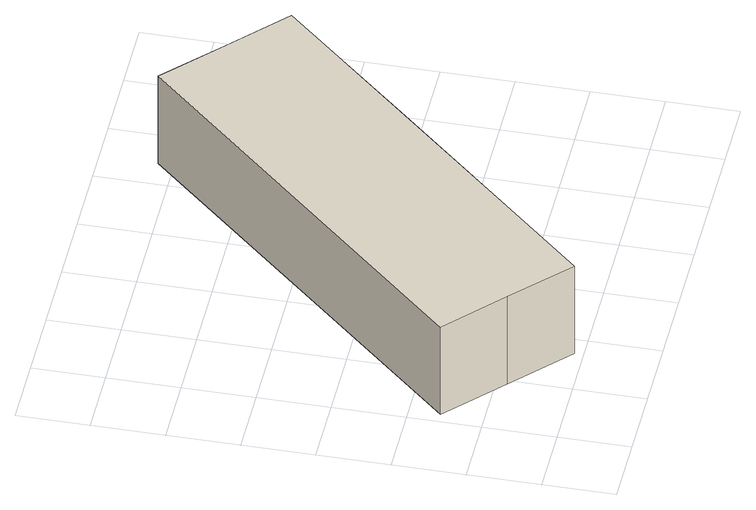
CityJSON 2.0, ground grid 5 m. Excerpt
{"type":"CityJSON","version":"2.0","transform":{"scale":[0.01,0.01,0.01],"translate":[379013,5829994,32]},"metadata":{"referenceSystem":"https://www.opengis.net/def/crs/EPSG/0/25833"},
"CityObjects":{
"building1":{"type":"Building","attributes":{"Gemeindeschluessel":"11000012","BezugspunktDach":"2200","function":"31001_1010","measuredHeight":9.95,"storeysAboveGround":2},"address":[{"country":"Germany","locality":"Berlin","thoroughfareNumber":"59 (2)","thoroughfareName":"Alt-Heiligensee"}],"geometry":[{"type":"Solid","lod":"1","boundaries":[[[[0,1,2,3,4,5,6]],[[7,8,9,10,11,12,13]],[[7,13,6,5]],[[8,7,5,4]],[[9,8,4,3]],[[10,9,3,2]],[[11,10,2,1]],[[12,11,1,0]],[[13,12,0,6]]]]}]}
},
"vertices":[
[470,428,797],[863,63,797],[2143,1451,797],[3004,2386,797],[2611,2748,797],[2219,3111,797],[76,792,797],[2219,3111,60],[2611,2748,60],[3004,2386,60],[2143,1451,60],[863,63,60],[470,428,60],[76,792,60]
]}
